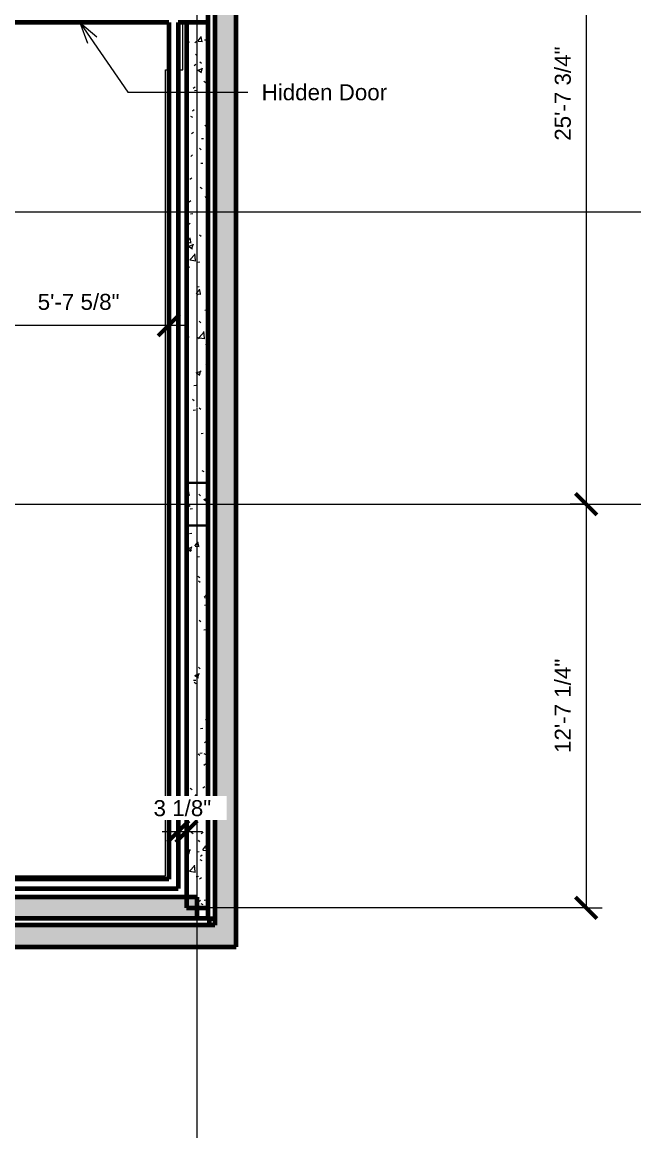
# Model space of a CAD drawing. Header units: inches. Extents: x -10318 to -7858, y -1627 to -453.
# Drawn here: x -8611.3 to -8382.1, y -1228.4 to -810.4 of the extents above; entities that cross this region are included whole.
import ezdxf

# ---------------------------------------------------------------- set-up
doc = ezdxf.new("R2010")
doc.units = ezdxf.units.IN
doc.header["$MEASUREMENT"] = 0
doc.linetypes.add('Grid Line 1_2_', pattern=[0.875, 0.5, -0.125, 0.125, -0.125])
for name, color, linetype, lineweight in [('A-ANNO-DIMS', 211, 'Continuous', 9), ('A-ANNO-DIMS-64', 211, 'Continuous', 9), ('A-FLOR', 192, 'Continuous', 18), ('A-GENM', 13, 'Continuous', 9), ('A-WALL', 113, 'Continuous', 18), ('A-WALL-PATT', 111, 'Continuous', 60), ('G-ANNO-TEXT', 231, 'Continuous', 9), ('S-FNDN', 32, 'Continuous', 18), ('S-GRID', 1, 'Continuous', 9)]:
    doc.layers.add(name, color=color, linetype=linetype, lineweight=lineweight)
doc.styles.add('Arial', font='arial.ttf', dxfattribs={"height": 6})
doc.dimstyles.new('Linear_-_3_32__Arial', dxfattribs={"dimscale": 12, "dimtxt": 6.121556, "dimasz": 0.666667, "dimexe": 0.5, "dimexo": 0.333333, "dimgap": 0.333333, "dimtad": 1, "dimdec": 3, "dimrnd": 0.125, "dimzin": 3, "dimdsep": 46, "dimlunit": 4, "dimtxsty": 'Arial', "dimblk1": 'OBLIQUE', "dimblk2": 'OBLIQUE', "dimsah": 1, "dimcen": 0.09, "dimdle": 0.5, "dimazin": 0, "dimtfac": 1, "dimtdec": 4, "dimtix": 1, "dimtmove": 0, "dimatfit": 3, "dimfxl": 1, "dimtvp": 1, "dimtfill": 1, "dimfrac": 2, "dimtolj": 1, "dimtzin": 0, "dimarcsym": 2})
pattern_1 = [(50, (950.84, 0), (18.362056, -1.606828), [1.92, -21.12]), (355, (950.84, 0), (-3.552257, 19.255874), [1.536, -16.896]), (100.451, (952.37, -0.134), (14.81021, 17.649286), [1.632, -17.949]), (46.184, (950.84, 5.12), (27.32125, -4.237615), [2.88, -31.68]), (96.636, (953.117, 4.767), (23.927535, 24.93717), [2.448, -26.924]), (351.184, (950.84, 5.12), (23.927645, 24.93743), [2.304, -25.344]), (21, (953.4, 3.84), (15.28081, -10.307465), [1.92, -21.12]), (326, (953.4, 3.84), (6.22856, 18.563735), [1.536, -16.896]), (71.451, (954.673, 2.981), (21.509846, 8.25628), [1.632, -17.949]), (37.5, (950.8396, 0), (0.3110953, 8.5225365), [0.8448, -15.846, 0.8448, -16.307, -16.96]), (37.5, (950.8396, 0), (0.3110953, 8.5225365), [-33.843, 0.8448, -16.115]), (7.5, (950.84, 0), (6.7346365, 10.097431), [0.8448, -8.934, 0.8448, -15.462, -6.464]), (7.5, (950.84, 0), (6.7346365, 10.097431), [-26.086, 0.8448, -5.619]), (327.5, (945.1306, 0), (13.6661073, -0.5771864), [0.8448, -5.555, 0.8448, -19.123, -26.496]), (327.5, (945.1306, 0), (13.6661073, -0.5771864), [-26.368, 0.8448, -25.651]), (317.5, (942.57, 0), (14.929853, 2.562859), [0.8448, -7.475, 0.8448, -12.416, -18.816]), (317.5, (942.57, 0), (14.929853, 2.562859), [-21.581, 0.8448, -17.971])]
pattern_2 = [(71.565, (950.8396, 3.84), (0.00033, 15.3601313), [2.024, -46.549]), (33.69, (951.48, 5.76), (1.8e-05, 15.359648), [2.308, -53.074]), (33.69, (966.84, 5.76), (1.8e-05, 15.359648), [2.308, -53.074]), (33.69, (982.2, 5.76), (1.8e-05, 15.359648), [2.308, -53.074]), (0, (953.4, 7.04), (0, 15.36), [2.56, -12.8]), (333.435, (955.96, 7.04), (-1.4e-05, 15.35955), [2.862, -31.484]), (333.435, (971.32, 7.04), (-1.4e-05, 15.35955), [2.862, -31.484]), (288.435, (958.5196, 5.76), (-0.00033, 15.3601313), [2.024, -46.549]), (288.435, (950.8396, 3.84), (-0.00033, 15.3601313), [2.024, -46.549]), (315, (951.48, 1.92), (0, 15.359774), [2.715, -19.007]), (0, (953.4, 0), (0, 15.36), [2.56, -12.8]), (36.87, (955.96, 0), (-2.7e-05, 15.36), [3.2, -73.6]), (36.87, (971.32, 0), (-2.7e-05, 15.36), [3.2, -73.6]), (36.87, (986.68, 0), (-2.7e-05, 15.36), [3.2, -73.6]), (36.87, (1002.04, 0), (-2.7e-05, 15.36), [3.2, -73.6]), (71.565, (958.5196, 1.92), (0.00033, 15.3601313), [2.024, -46.549]), (56.31, (957.8796, 9.6), (-1.8e-05, 15.3596484), [2.308, -53.074]), (56.31, (973.2396, 9.6), (-1.8e-05, 15.3596484), [2.308, -53.074]), (26.565, (959.16, 11.52), (1.4e-05, 15.35955), [1.431, -32.915]), (26.565, (974.52, 11.52), (1.4e-05, 15.359551), [1.431, -32.915]), (0, (960.44, 12.16), (0, 15.36), [1.28, -14.08]), (333.435, (961.72, 12.16), (-1.4e-05, 15.35955), [1.431, -32.915]), (333.435, (977.08, 12.16), (-1.4e-05, 15.359551), [1.431, -32.915]), (303.69, (962.9996, 11.52), (1.8e-05, 15.3596484), [2.308, -53.074]), (303.69, (978.3596, 11.52), (1.8e-05, 15.3596484), [2.308, -53.074]), (303.69, (957.8796, 9.6), (1.8e-05, 15.3596484), [2.308, -53.074]), (303.69, (973.2396, 9.6), (1.8e-05, 15.3596484), [2.308, -53.074]), (333.435, (959.16, 7.68), (-1.4e-05, 15.35955), [1.431, -32.915]), (333.435, (974.52, 7.68), (-1.4e-05, 15.359551), [1.431, -32.915]), (0, (960.44, 7.04), (0, 15.36), [1.28, -14.08]), (26.565, (961.72, 7.04), (1.4e-05, 15.35955), [1.431, -32.915]), (26.565, (977.08, 7.04), (1.4e-05, 15.359551), [1.431, -32.915]), (56.31, (962.9996, 7.68), (-1.8e-05, 15.3596484), [2.308, -53.074]), (56.31, (978.3596, 7.68), (-1.8e-05, 15.3596484), [2.308, -53.074]), (63.435, (950.8396, 11.52), (-1.37e-05, 15.359551), [1.431, -32.915]), (26.565, (951.48, 12.8), (1.4e-05, 15.35955), [1.431, -32.915]), (26.565, (966.84, 12.8), (1.4e-05, 15.35955), [1.431, -32.915]), (0, (952.76, 13.44), (0, 15.36), [1.28, -14.08]), (333.435, (954.04, 13.44), (-1.4e-05, 15.35955), [1.431, -32.915]), (333.435, (969.4, 13.44), (-1.4e-05, 15.35955), [1.431, -32.915]), (296.565, (955.3196, 12.8), (1.37e-05, 15.359551), [1.431, -32.915]), (296.565, (950.8396, 11.52), (1.37e-05, 15.359551), [1.431, -32.915]), (180, (954.04, 9.6), (-2e-15, -15.36), [1.28, -14.08]), (333.435, (951.48, 10.24), (-1.4e-05, 15.35955), [1.431, -32.915]), (333.435, (966.84, 10.24), (-1.4e-05, 15.35955), [1.431, -32.915]), (26.565, (954.04, 9.6), (1.4e-05, 15.35955), [1.431, -32.915]), (26.565, (969.4, 9.6), (1.4e-05, 15.35955), [1.431, -32.915]), (63.435, (955.3196, 10.24), (-1.37e-05, 15.359551), [1.431, -32.915]), (63.435, (960.4396, 2.56), (-1.37e-05, 15.359551), [1.431, -32.915]), (45, (961.08, 3.84), (0, 15.359774), [0.9051, -20.817]), (0, (961.72, 4.48), (0, 15.36), [1.28, -14.08]), (333.435, (963, 4.48), (-1.4e-05, 15.35955), [1.431, -32.915]), (333.435, (978.36, 4.48), (-1.4e-05, 15.359551), [1.431, -32.915]), (296.565, (964.2796, 3.84), (1.37e-05, 15.359551), [1.431, -32.915]), (296.565, (960.4396, 2.56), (1.37e-05, 15.359551), [1.431, -32.915]), (315, (961.08, 1.28), (0, 15.359774), [0.9051, -20.817]), (0, (961.72, 0.64), (0, 15.36), [1.28, -14.08]), (26.565, (963, 0.64), (1.4e-05, 15.35955), [1.431, -32.915]), (26.565, (978.36, 0.64), (1.4e-05, 15.359551), [1.431, -32.915]), (63.435, (964.2796, 1.28), (-1.37e-05, 15.359551), [1.431, -32.915]), (0, (960.44, 4.48), (0, 15.36), [0.8448, -14.515]), (0, (957.88, 7.68), (0, 15.36), [0.8448, -14.515]), (0, (955.32, 8.32), (0, 15.36), [0.8448, -14.515]), (0, (952.12, 8.32), (0, 15.36), [0.8448, -14.515]), (0, (955.96, 9.6), (0, 15.36), [0.8448, -14.515]), (0, (957.24, 10.88), (0, 15.36), [0.8448, -14.515]), (0, (957.88, 12.8), (0, 15.36), [0.8448, -14.515]), (0, (962.36, 13.44), (0, 15.36), [0.8448, -14.515]), (0, (965.56, 12.8), (0, 15.36), [0.8448, -14.515]), (0, (964.28, 7.68), (0, 15.36), [0.8448, -14.515]), (0, (964.92, 5.76), (0, 15.36), [0.8448, -14.515]), (0, (963, 5.76), (0, 15.36), [0.8448, -14.515]), (0, (959.8, 1.28), (0, 15.36), [0.8448, -14.515]), (0, (958.52, 0.64), (0, 15.36), [0.8448, -14.515]), (0, (961.08, 0), (0, 15.36), [0.8448, -14.515]), (0, (964.92, 0.64), (0, 15.36), [0.8448, -14.515]), (0, (950.84, 5.76), (0, 15.36), [0.8448, -14.515]), (0, (955.96, 13.44), (0, 15.36), [0.8448, -14.515])]

# ---------------------------------------------------------------- blocks, each defined once
blk = doc.blocks.new('French - French-7597738-4-Lower')
at = {"layer": 'A-GENM'}
blk.add_line((0, 2), (0, 4), dxfattribs=at)
blk = doc.blocks.new('Family1 - Family1-7645874-4-Lower')
at = {"layer": 'A-GENM', "lineweight": 30}
for p, q in [((8, 4), (-8, 4)), ((-8, 4), (-8, -4)), ((8, -4), (8, 4)), ((-8, -4), (8, -4))]:
    blk.add_line(p, q, dxfattribs=at)
blk = doc.blocks.new('DIMBLOCK18-4-Lower')
at = {"layer": 'A-ANNO-DIMS-64', "lineweight": 50}
for p, q in [((-8552.92, -1113.69), (-8548.92, -1109.69)), ((-8549.76, -1113.69), (-8545.76, -1109.69)), ((-8552.92, -1113.69), (-8556.92, -1117.69)), ((-8549.76, -1113.69), (-8553.76, -1117.69))]:
    blk.add_line(p, q, dxfattribs=at)
at = {"layer": 'A-ANNO-DIMS-64'}
for p, q in [((-8552.92, -1113.69), (-8552.92, -1112.03)), ((-8549.76, -1113.69), (-8549.76, -1112.03)), ((-8558.92, -1113.69), (-8543.76, -1113.69)), ((-8552.92, -1113.69), (-8552.92, -1119.69)), ((-8549.76, -1113.69), (-8549.76, -1119.69))]:
    blk.add_line(p, q, dxfattribs=at)
at = {"layer": 'A-ANNO-DIMS-64', "color": 0, "insert": (-8562.12, -1101.9), "char_height": 6, "width": 25.8801, "attachment_point": 1, "line_spacing_factor": 0.941778, "style": 'Arial', "bg_fill": 3, "box_fill_scale": 1.25, "bg_fill_color": 9, "bg_fill_true_color": 13158600, "bg_fill_transparency": 0}
blk.add_mtext('3 1/8"', dxfattribs=at)
blk = doc.blocks.new('_Oblique')
at = {"color": 0, "linetype": 'ByBlock', "lineweight": -2}
blk.add_line((-0.5, -0.5), (0.5, 0.5), dxfattribs=at)
blk = doc.blocks.new('DIMBLOCK23-4-Lower')
at = {"layer": 'A-ANNO-DIMS-64'}
for p, q in [((-8624.06, -923.92), (-8624.06, -882.89)), ((-8624.06, -923.92), (-8550.42, -923.92)), ((-8624.06, -923.92), (-8624.06, -929.92)), ((-8556.42, -923.92), (-8556.42, -922.26)), ((-8556.42, -923.92), (-8556.42, -929.92))]:
    blk.add_line(p, q, dxfattribs=at)
at = {"layer": 'A-ANNO-DIMS-64', "lineweight": 50}
for p, q in [((-8624.06, -923.92), (-8628.06, -927.92)), ((-8624.06, -923.92), (-8620.06, -919.92)), ((-8556.42, -923.92), (-8560.42, -927.92)), ((-8556.42, -923.92), (-8552.42, -919.92))]:
    blk.add_line(p, q, dxfattribs=at)
at = {"layer": 'A-ANNO-DIMS-64', "color": 0, "insert": (-8605.54, -912.13), "char_height": 6, "width": 36.7293, "attachment_point": 1, "line_spacing_factor": 0.941778, "style": 'Arial', "bg_fill": 3, "box_fill_scale": 1.25, "bg_fill_color": 9, "bg_fill_true_color": 13158600, "bg_fill_transparency": 0}
blk.add_mtext('5\'-7 5/8"', dxfattribs=at)
blk = doc.blocks.new('DIMBLOCK25-4-Lower')
at = {"layer": 'A-ANNO-DIMS-64', "lineweight": 50}
for p, q in [((-8399.93, -683.3), (-8403.93, -679.3)), ((-8399.93, -683.3), (-8395.93, -687.3)), ((-8399.93, -990.99), (-8403.93, -986.99)), ((-8399.93, -990.99), (-8395.93, -994.99))]:
    blk.add_line(p, q, dxfattribs=at)
at = {"layer": 'A-ANNO-DIMS-64'}
for p, q in [((-8399.93, -683.3), (-8405.93, -683.3)), ((-8399.93, -683.3), (-8399.93, -990.99)), ((-8399.93, -683.3), (-8398.27, -683.3)), ((-8399.93, -990.99), (-8405.93, -990.99)), ((-8399.93, -990.99), (-8398.27, -990.99))]:
    blk.add_line(p, q, dxfattribs=at)
at = {"layer": 'A-ANNO-DIMS-64', "color": 0, "insert": (-8411.72, -854.75), "char_height": 6, "width": 42.267, "attachment_point": 1, "rotation": 90, "line_spacing_factor": 0.941778, "style": 'Arial', "bg_fill": 3, "box_fill_scale": 1.25, "bg_fill_color": 9, "bg_fill_true_color": 13158600, "bg_fill_transparency": 0}
blk.add_mtext('25\'-7 3/4"', dxfattribs=at)
blk = doc.blocks.new('DIMBLOCK26-4-Lower')
at = {"layer": 'A-ANNO-DIMS-64', "lineweight": 50}
for p, q in [((-8399.93, -990.99), (-8403.93, -986.99)), ((-8399.93, -990.99), (-8395.93, -994.99)), ((-8399.93, -1142.23), (-8403.93, -1138.23)), ((-8399.93, -1142.23), (-8395.93, -1146.23))]:
    blk.add_line(p, q, dxfattribs=at)
at = {"layer": 'A-ANNO-DIMS-64'}
for p, q in [((-8399.93, -990.99), (-8405.93, -990.99)), ((-8399.93, -990.99), (-8399.93, -1142.23)), ((-8399.93, -990.99), (-8398.27, -990.99)), ((-8399.93, -1142.23), (-8541.76, -1142.23)), ((-8399.93, -1142.23), (-8393.93, -1142.23))]:
    blk.add_line(p, q, dxfattribs=at)
at = {"layer": 'A-ANNO-DIMS-64', "color": 0, "insert": (-8411.72, -1084.22), "char_height": 6, "width": 42.267, "attachment_point": 1, "rotation": 90, "line_spacing_factor": 0.941778, "style": 'Arial', "bg_fill": 3, "box_fill_scale": 1.25, "bg_fill_color": 9, "bg_fill_true_color": 13158600, "bg_fill_transparency": 0}
blk.add_mtext('12\'-7 1/4"', dxfattribs=at)

msp = doc.modelspace()

# ---------------------------------------------------------------- hatches: boundary and pattern name
at = {"layer": 'A-WALL-PATT', "lineweight": 9}
h = msp.add_hatch(dxfattribs=at)
h.set_pattern_fill('FP_18', color=256, style=0, pattern_type=2)
h.set_pattern_definition(pattern_2)
h.paths.add_polyline_path([(-8531.1698, -1156.8235), (-8531.1698, -689.8887), (-8539.1698, -689.8887), (-8539.1698, -1156.8235)])
h = msp.add_hatch(dxfattribs=at)
h.set_pattern_fill('FP_16', color=256, style=0, pattern_type=2)
h.set_pattern_definition(pattern_1)
h.paths.add_polyline_path([(-8541.7604, -1142.233), (-8541.7604, -810.4656), (-8549.7604, -810.4656), (-8549.7604, -1142.233)])
h = msp.add_hatch(dxfattribs=at)
h.set_pattern_fill('FP_16', color=256, style=0, pattern_type=2)
h.set_pattern_definition(pattern_1)
h.paths.add_polyline_path([(-8558.4224, -1146.233), (-8545.7604, -1146.233), (-8545.7604, -1138.233), (-9016.079, -1138.233), (-9016.079, -1146.233), (-8567.6436, -1146.233)])
h = msp.add_hatch(dxfattribs=at)
h.set_pattern_fill('FP_18', color=256, style=0, pattern_type=2)
h.set_pattern_definition(pattern_2)
h.paths.add_polyline_path([(-8539.98, -1156.8235), (-8539.1698, -1156.8235), (-8539.1698, -1148.8235), (-9026.6696, -1148.8235), (-9026.6696, -1156.8235), (-8558.4224, -1156.8235)])

# ---------------------------------------------------------------- linework, layer by layer
at = {"layer": 'A-FLOR'}
for p, q in [((-8551.1666, -828.1222), (-8551.1666, -810.4656)), ((-8557.6666, -1130.3267), (-8557.6666, -828.1222)), ((-8557.6666, -828.1222), (-8556.4166, -828.1222)), ((-8552.9166, -828.1222), (-8551.1666, -828.1222)), ((-9008.329, -1130.3267), (-8557.6666, -1130.3267))]:
    msp.add_line(p, q, dxfattribs=at)
at = {"layer": 'A-WALL', "lineweight": 60}
for p, q in [((-8541.7604, -687.2982), (-8541.7604, -1146.233)), ((-8539.1698, -689.8887), (-8539.1698, -1148.8235)), ((-8531.1698, -1156.8235), (-8531.1698, -697.8887)), ((-8556.4166, -810.4656), (-8617.87, -810.4656)), ((-8556.4166, -810.4656), (-8556.4166, -810.9656)), ((-8556.4166, -810.9656), (-8556.4166, -1131.5767)), ((-8552.9166, -810.4656), (-8552.9166, -1135.0767)), ((-8549.9166, -810.4656), (-8552.9166, -810.4656)), ((-8549.9166, -810.4656), (-8549.9166, -810.2982)), ((-8556.4166, -1131.5767), (-9009.579, -1131.5767)), ((-9013.079, -1135.0767), (-8552.9166, -1135.0767)), ((-8539.1698, -1148.8235), (-9026.6696, -1148.8235)), ((-8541.7604, -1146.233), (-9024.079, -1146.233)), ((-8541.1698, -1146.233), (-8539.1698, -1146.233)), ((-8541.1698, -1148.8235), (-8541.1698, -1146.233)), ((-9034.6696, -1156.8235), (-8531.1698, -1156.8235))]:
    msp.add_line(p, q, dxfattribs=at)
at = {"layer": 'A-WALL'}
for p, q in [((-8541.1698, -1146.233), (-8541.1698, -687.8887)), ((-9024.079, -1146.8235), (-8541.1698, -1146.8235))]:
    msp.add_line(p, q, dxfattribs=at)
at = {"layer": 'G-ANNO-TEXT', "color": 250}
for p, q in [((-8589.6894, -810.4136), (-8583.3907, -815.7915)), ((-8589.6894, -810.4136), (-8586.9236, -818.2203)), ((-8589.6894, -810.4136), (-8571.6991, -836.5812)), ((-8571.6991, -836.5812), (-8526.7235, -836.5812))]:
    msp.add_line(p, q, dxfattribs=at)
at = {"layer": 'S-FNDN', "lineweight": 60}
for p, q in [((-8541.7604, -810.4656), (-8549.7604, -810.4656)), ((-8549.7604, -810.4656), (-8549.7604, -1142.233)), ((-8545.7604, -1138.233), (-9016.079, -1138.233)), ((-8545.7604, -1146.233), (-8545.7604, -1138.233)), ((-8549.7604, -1142.233), (-8541.7604, -1142.233))]:
    msp.add_line(p, q, dxfattribs=at)
at = {"layer": 'S-GRID', "linetype": 'Grid Line 1_2_'}
for p, q in [((-8545.7604, -1228.4196), (-8545.7604, -484.7608)), ((-9021.7903, -990.9877), (-8203.907, -990.9877))]:
    msp.add_line(p, q, dxfattribs=at)

# ---------------------------------------------------------------- block references
at = {"layer": 'A-GENM'}
for name, p, rotation in [('Family1 - Family1-7645874-4-Lower', (-8545.7604, -990.9877), 269.9999999999997), ('French - French-7597738-4-Lower', (-8537.1698, -1146.8235), 89.99999999999984)]:
    msp.add_blockref(name, p, dxfattribs=dict(at, rotation=rotation))

# ---------------------------------------------------------------- texts
at = {"layer": 'G-ANNO-TEXT', "color": 7, "insert": (-8521.6035, -833.5812), "char_height": 6, "width": 57.368, "attachment_point": 1, "style": 'Arial', "bg_fill": 3, "box_fill_scale": 1.25, "bg_fill_color": 9, "bg_fill_true_color": 13158600, "bg_fill_transparency": 0}
msp.add_mtext('Hidden Door', dxfattribs=at)

# ---------------------------------------------------------------- next in the draw order: dimensions: what is measured, and where the dimension line sits
at = {"layer": 'A-ANNO-DIMS'}
dim = msp.add_linear_dim(base=(-8399.93152, -990.98768), p1=(-8394.27467, -683.29819), p2=(-8394.27467, -990.98768), angle=90, dimstyle='Linear_-_3_32__Arial', override={"dimpost": '<>', "dimfxl": 307.689483}, dxfattribs=at)
dim.commit()
dim.dimension.update_dxf_attribs({"geometry": 'DIMBLOCK25-4-Lower', "text_midpoint": (-8407.03589, -837.14293)})
for base, p1, p2, override, picture, middle in [((-8556.4166, -923.9156), (-8624.063, -878.8895), (-8556.4166, -918.2588), {"dimpost": '<>', "dimfxl": 78.268598}, 'DIMBLOCK23-4-Lower', (-8590.2398, -916.8133)), ((-8549.7604, -1113.6883), (-8552.9166, -1108.0315), (-8549.7604, -1108.0315), {"dimpost": '<>', "dimfxl": 3.15625}, 'DIMBLOCK18-4-Lower', (-8551.3385, -1106.584))]:
    dim = msp.add_linear_dim(base=base, p1=p1, p2=p2, dimstyle='Linear_-_3_32__Arial', override=override, dxfattribs=at)
    dim.commit()
    dim.dimension.update_dxf_attribs({"geometry": picture, "text_midpoint": middle})

# ---------------------------------------------------------------- next in the draw order: linework, layer by layer
at = {"layer": 'S-GRID', "linetype": 'Grid Line 1_2_'}
msp.add_line((-9021.7903, -881.3866), (-8203.907, -881.3866), dxfattribs=at)

# ---------------------------------------------------------------- next in the draw order: dimensions: what is measured, and where the dimension line sits
at = {"layer": 'A-ANNO-DIMS'}
dim = msp.add_linear_dim(base=(-8399.9315, -1142.233), p1=(-8394.2747, -990.9877), p2=(-8545.7604, -1142.233), angle=90, dimstyle='Linear_-_3_32__Arial', override={"dimpost": '<>', "dimfxl": 214.063208}, dxfattribs=at)
dim.commit()
dim.dimension.update_dxf_attribs({"geometry": 'DIMBLOCK26-4-Lower', "text_midpoint": (-8407.0338, -1066.6103)})

doc.saveas('drawing.dxf')
